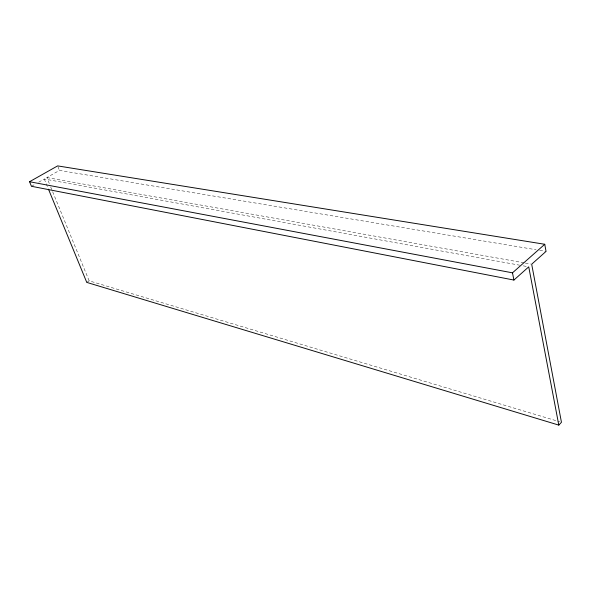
<?xml version="1.0" encoding="UTF-8"?>
<svg xmlns="http://www.w3.org/2000/svg" width="591" height="591" viewBox="0 0 591 591"><rect width="100%" height="100%" fill="white"/><g stroke="black" fill="none" stroke-linecap="round" stroke-linejoin="round"><path stroke-width="0.44" stroke-dasharray="2.96 2.22" d="M86.759 282.387L89.145 280.843L559.684 421.76M31.456 186.283L35.467 184.015M38.674 182.191L44.288 179.007L519.659 265.196M49.304 183.528L46.859 177.551L59.447 170.407L536.03 249.727M539.672 250.333L546.04 251.397M46.859 177.551L524.424 262.906M525.333 263.069L530.777 264.044M523.286 265.854L527.822 266.681M50.7 186.941L89.145 280.843M44.288 179.007L48.115 188.33M57.933 166.647L59.447 170.407"/><path stroke-width="0.89" d="M558.798 425.106L561.45 422.284L531.686 264.207L546.04 251.397L544.754 244.275L57.63 165.894L29.55 181.725L31.456 186.283L513.919 280.06L528.731 266.844L558.798 425.106L86.759 282.387L48.462 189.179M29.55 181.725L512.486 272.835L544.754 244.275M512.486 272.835L513.919 280.06"/></g></svg>
